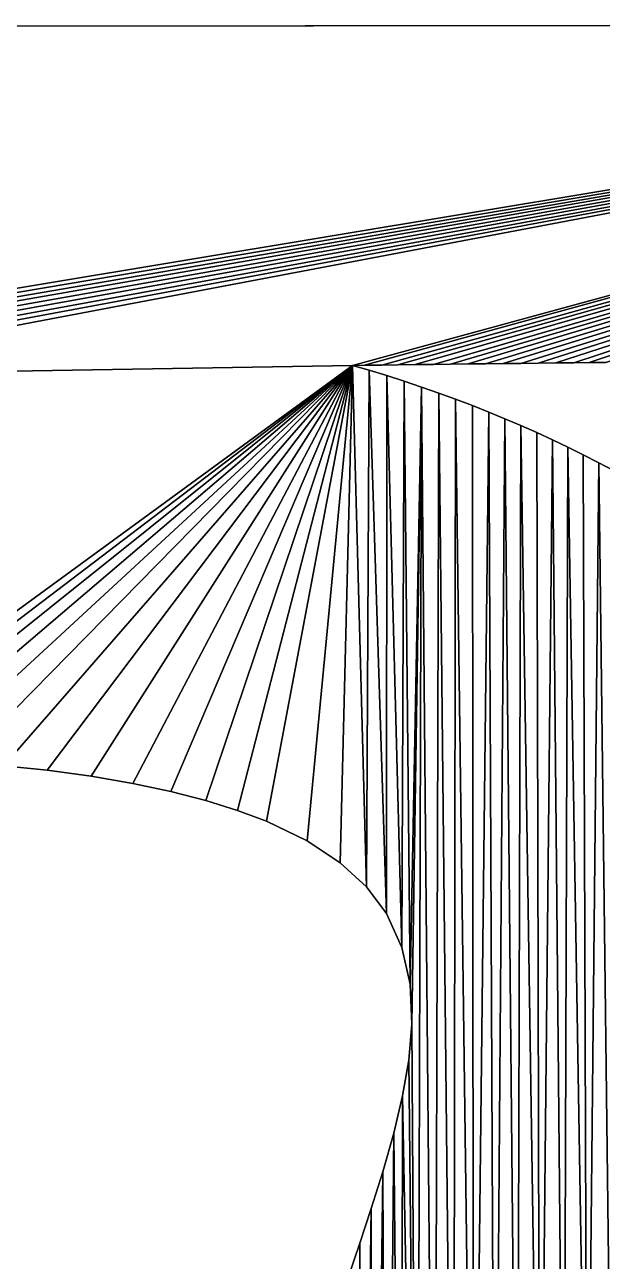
# Model space of a CAD drawing. Extents: x 9 to 1212, y 18 to 833.
# Drawn here: x 291.2 to 317.8, y 708.3 to 765.2 of the extents above; entities that cross this region are included whole.
import ezdxf

# ---------------------------------------------------------------- set-up
doc = ezdxf.new("R2010")
doc.units = 0
doc.header["$MEASUREMENT"] = 0
doc.layers.get('0').update_dxf_attribs({"linetype": 'CONTINUOUS'})

# ---------------------------------------------------------------- blocks, each defined once
blk = doc.blocks.new('GRUPO_1')
for p, q in [((255.80686, 324.78407), (355.2355, 324.86785)), ((255.80686, 324.78407, 15), (355.2355, 324.86785, 15)), ((298.31149, 309.19702), (297.76337, 309.19065)), ((298.31149, 309.19702, 15), (297.76337, 309.19065, 15)), ((297.76337, 309.19065), (298.5333, 308.9643)), ((297.76337, 309.19065, 15), (298.5333, 308.9643, 15)), ((297.76337, 309.19065), (297.76337, 309.19065, 15)), ((299.11741, 309.20639), (298.31149, 309.19702)), ((299.11741, 309.20639, 15), (298.31149, 309.19702, 15)), ((298.31149, 309.19702), (298.31149, 309.19702, 15)), ((299.83988, 309.2148), (299.11741, 309.20639)), ((299.83988, 309.2148, 15), (299.11741, 309.20639, 15)), ((299.11741, 309.20639), (299.11741, 309.20639, 15)), ((300.64585, 309.22423), (299.83988, 309.2148)), ((300.64585, 309.22423, 15), (299.83988, 309.2148, 15)), ((299.83988, 309.2148), (299.83988, 309.2148, 15)), ((301.48615, 309.23407), (300.64585, 309.22423)), ((301.48615, 309.23407, 15), (300.64585, 309.22423, 15)), ((300.64585, 309.22423), (300.64585, 309.22423, 15)), ((302.27063, 309.24325), (301.48615, 309.23407)), ((302.27063, 309.24325, 15), (301.48615, 309.23407, 15)), ((301.48615, 309.23407), (301.48615, 309.23407, 15)), ((303.08929, 309.25284), (302.27063, 309.24325)), ((303.08929, 309.25284, 15), (302.27063, 309.24325, 15)), ((302.27063, 309.24325), (302.27063, 309.24325, 15)), ((303.88656, 309.26217), (303.08929, 309.25284)), ((303.88656, 309.26217, 15), (303.08929, 309.25284, 15)), ((303.08929, 309.25284), (303.08929, 309.25284, 15)), ((304.69785, 309.27167), (303.88656, 309.26217)), ((304.69785, 309.27167, 15), (303.88656, 309.26217, 15)), ((303.88656, 309.26217), (303.88656, 309.26217, 15)), ((305.50258, 309.28109), (304.69785, 309.27167)), ((305.50258, 309.28109, 15), (304.69785, 309.27167, 15)), ((304.69785, 309.27167), (304.69785, 309.27167, 15)), ((306.30685, 309.2905), (305.50258, 309.28109)), ((306.30685, 309.2905, 15), (305.50258, 309.28109, 15)), ((305.50258, 309.28109), (305.50258, 309.28109, 15)), ((307.11246, 309.29993), (306.30685, 309.2905)), ((307.11246, 309.29993, 15), (306.30685, 309.2905, 15)), ((306.30685, 309.2905), (306.30685, 309.2905, 15)), ((307.94508, 309.30968), (307.11246, 309.29993)), ((307.94508, 309.30968, 15), (307.11246, 309.29993, 15)), ((307.11246, 309.29993), (307.11246, 309.29993, 15)), ((308.64676, 309.31789), (307.94508, 309.30968)), ((308.64676, 309.31789, 15), (307.94508, 309.30968, 15)), ((307.94508, 309.30968), (307.94508, 309.30968, 15)), ((309.41442, 309.32687), (308.64676, 309.31789)), ((309.41442, 309.32687, 15), (308.64676, 309.31789, 15)), ((308.64676, 309.31789), (308.64676, 309.31789, 15)), ((298.5333, 308.9643), (299.34111, 308.71611)), ((298.5333, 308.9643, 15), (299.34111, 308.71611, 15)), ((298.5333, 308.9643), (298.5333, 308.9643, 15)), ((299.34111, 308.71611), (300.14279, 308.45866)), ((299.34111, 308.71611, 15), (300.14279, 308.45866, 15)), ((299.34111, 308.71611), (299.34111, 308.71611, 15)), ((300.14279, 308.45866), (300.93806, 308.19202)), ((300.14279, 308.45866, 15), (300.93806, 308.19202, 15)), ((300.14279, 308.45866), (300.14279, 308.45866, 15)), ((300.93806, 308.19202), (301.72661, 307.91622)), ((300.93806, 308.19202, 15), (301.72661, 307.91622, 15)), ((300.93806, 308.19202), (300.93806, 308.19202, 15)), ((301.72661, 307.91622), (302.50816, 307.63132)), ((301.72661, 307.91622, 15), (302.50816, 307.63132, 15)), ((301.72661, 307.91622), (301.72661, 307.91622, 15)), ((302.50816, 307.63132), (303.27985, 307.33836)), ((302.50816, 307.63132, 15), (303.27985, 307.33836, 15)), ((302.50816, 307.63132), (302.50816, 307.63132, 15)), ((303.27985, 307.33836), (304.03203, 307.04128)), ((303.27985, 307.33836, 15), (304.03203, 307.04128, 15)), ((303.27985, 307.33836), (303.27985, 307.33836, 15)), ((304.03203, 307.04128), (304.77661, 306.73558)), ((304.03203, 307.04128, 15), (304.77661, 306.73558, 15)), ((304.03203, 307.04128), (304.03203, 307.04128, 15)), ((304.77661, 306.73558), (305.51334, 306.4213)), ((304.77661, 306.73558, 15), (305.51334, 306.4213, 15)), ((304.77661, 306.73558), (304.77661, 306.73558, 15)), ((305.51334, 306.4213), (306.24193, 306.0985)), ((305.51334, 306.4213, 15), (306.24193, 306.0985, 15)), ((305.51334, 306.4213), (305.51334, 306.4213, 15)), ((306.24193, 306.0985), (306.9621, 305.76721)), ((306.24193, 306.0985, 15), (306.9621, 305.76721, 15)), ((306.24193, 306.0985), (306.24193, 306.0985, 15)), ((306.9621, 305.76721), (307.67357, 305.42749)), ((306.9621, 305.76721, 15), (307.67357, 305.42749, 15)), ((306.9621, 305.76721), (306.9621, 305.76721, 15)), ((307.67357, 305.42749), (308.37608, 305.07938)), ((307.67357, 305.42749, 15), (308.37608, 305.07938, 15)), ((307.67357, 305.42749), (307.67357, 305.42749, 15)), ((308.37608, 305.07938), (309.09599, 304.70895)), ((308.37608, 305.07938, 15), (309.09599, 304.70895, 15)), ((308.37608, 305.07938), (308.37608, 305.07938, 15)), ((309.09599, 304.70895), (309.8083, 304.32811)), ((309.09599, 304.70895, 15), (309.8083, 304.32811, 15)), ((309.09599, 304.70895), (309.09599, 304.70895, 15)), ((283.70719, 290.56621), (281.71825, 290.76064)), ((283.70719, 290.56621, 15), (281.71825, 290.76064, 15)), ((285.72801, 290.28524), (283.70719, 290.56621)), ((285.72801, 290.28524, 15), (283.70719, 290.56621, 15)), ((283.70719, 290.56621), (283.70719, 290.56621, 15)), ((287.64274, 289.95152), (285.72801, 290.28524)), ((287.64274, 289.95152, 15), (285.72801, 290.28524, 15)), ((285.72801, 290.28524), (285.72801, 290.28524, 15)), ((289.39929, 289.57709), (287.64274, 289.95152)), ((289.39929, 289.57709, 15), (287.64274, 289.95152, 15)), ((287.64274, 289.95152), (287.64274, 289.95152, 15)), ((291.00314, 289.16239), (289.39929, 289.57709)), ((291.00314, 289.16239, 15), (289.39929, 289.57709, 15)), ((289.39929, 289.57709), (289.39929, 289.57709, 15)), ((292.45977, 288.7079), (291.00314, 289.16239)), ((292.45977, 288.7079, 15), (291.00314, 289.16239, 15)), ((291.00314, 289.16239), (291.00314, 289.16239, 15)), ((293.79883, 288.20409), (292.45977, 288.7079)), ((293.79883, 288.20409, 15), (292.45977, 288.7079, 15)), ((292.45977, 288.7079), (292.45977, 288.7079, 15)), ((295.67289, 287.30103), (293.79883, 288.20409)), ((295.67289, 287.30103, 15), (293.79883, 288.20409, 15)), ((293.79883, 288.20409), (293.79883, 288.20409, 15)), ((297.19939, 286.29373), (295.67289, 287.30103)), ((297.19939, 286.29373, 15), (295.67289, 287.30103, 15)), ((295.67289, 287.30103), (295.67289, 287.30103, 15)), ((298.40314, 285.18428), (297.19939, 286.29373)), ((298.40314, 285.18428, 15), (297.19939, 286.29373, 15)), ((297.19939, 286.29373), (297.19939, 286.29373, 15)), ((299.31836, 283.95925), (298.40314, 285.18428)), ((299.31836, 283.95925, 15), (298.40314, 285.18428, 15)), ((298.40314, 285.18428), (298.40314, 285.18428, 15)), ((300.03646, 282.39767), (299.31836, 283.95925)), ((300.03646, 282.39767, 15), (299.31836, 283.95925, 15)), ((299.31836, 283.95925), (299.31836, 283.95925, 15)), ((300.41265, 280.70197), (300.03646, 282.39767)), ((300.41265, 280.70197, 15), (300.03646, 282.39767, 15)), ((300.03646, 282.39767), (300.03646, 282.39767, 15)), ((300.48826, 278.87563), (300.41265, 280.70197)), ((300.48826, 278.87563, 15), (300.41265, 280.70197, 15)), ((300.41265, 280.70197), (300.41265, 280.70197, 15)), ((300.34551, 277.21165), (300.48826, 278.87563)), ((300.34551, 277.21165, 15), (300.48826, 278.87563, 15)), ((300.48826, 278.87563), (300.48826, 278.87563, 15)), ((300.06308, 275.57298), (300.34551, 277.21165)), ((300.06308, 275.57298, 15), (300.34551, 277.21165, 15)), ((300.34551, 277.21165), (300.34551, 277.21165, 15)), ((299.65838, 273.85653), (300.06308, 275.57298)), ((299.65838, 273.85653, 15), (300.06308, 275.57298, 15)), ((300.06308, 275.57298), (300.06308, 275.57298, 15)), ((299.15258, 272.06409), (299.65838, 273.85653)), ((299.15258, 272.06409, 15), (299.65838, 273.85653, 15)), ((299.65838, 273.85653), (299.65838, 273.85653, 15)), ((298.62606, 270.38004), (299.15258, 272.06409)), ((298.62606, 270.38004, 15), (299.15258, 272.06409, 15)), ((299.15258, 272.06409), (299.15258, 272.06409, 15)), ((298.10273, 268.79405), (298.62606, 270.38004)), ((298.10273, 268.79405, 15), (298.62606, 270.38004, 15)), ((298.62606, 270.38004), (298.62606, 270.38004, 15)), ((297.55002, 267.15982), (298.10273, 268.79405)), ((297.55002, 267.15982, 15), (298.10273, 268.79405, 15)), ((298.10273, 268.79405), (298.10273, 268.79405, 15))]:
    blk.add_line(p, q)
mesh = blk.add_polyface()
corners = [(297.76337, 309.19065), (298.40314, 285.18428), (297.19939, 286.29373), (298.5333, 308.9643), (299.31836, 283.95925), (299.34111, 308.71611), (300.03646, 282.39767), (300.14279, 308.45866), (300.41265, 280.70197), (300.93806, 308.19202), (300.48826, 278.87563), (300.73291, 240.03117), (301.53518, 241.56968), (301.72661, 307.91622), (302.4021, 243.07344), (302.50816, 307.63132), (303.33557, 244.55115), (303.27985, 307.33836), (304.03203, 307.04128), (304.30827, 245.9748), (304.77661, 306.73558), (305.34091, 247.39202), (305.51334, 306.4213), (306.38718, 248.75732), (306.24193, 306.0985), (257.22723, 308.56869), (255.80686, 324.78407), (355.2355, 324.86785), (258.87274, 308.58805), (260.49905, 308.60718), (262.09467, 308.62594), (263.77162, 308.64567), (265.34398, 308.66416), (266.99547, 308.68358), (268.52457, 308.70152), (270.13736, 308.72015), (271.35745, 289.90374), (272.93453, 290.29904), (274.49879, 290.57794), (276.15582, 290.7667), (277.90909, 290.86217), (279.76208, 290.8612), (281.71825, 290.76064), (283.70719, 290.56621), (285.72801, 290.28524), (287.64274, 289.95152), (289.39929, 289.57709), (291.00314, 289.16239), (292.45977, 288.7079), (293.79883, 288.20409), (295.67289, 287.30103), (269.59908, 289.30489)]
mesh.append_faces([[corners[k] for k in face] for face in [(1, 3, 4), (4, 5, 6), (6, 7, 8), (8, 9, 10), (25, 27, 28), (28, 27, 29), (29, 27, 30), (30, 27, 31), (31, 27, 32), (32, 27, 33), (33, 27, 34), (34, 27, 35), (36, 0, 37), (37, 0, 38), (38, 0, 39), (39, 0, 40), (40, 0, 41), (41, 0, 42), (42, 0, 43), (43, 0, 44), (44, 0, 45), (45, 0, 46), (46, 0, 47), (47, 0, 48), (48, 0, 49), (49, 0, 50), (50, 0, 2), (51, 35, 36)]], dxfattribs={"vtx0": -1, "vtx1": -1})
mesh.append_faces([[corners[k] for k in face] for face in [(10, 9, 11), (35, 0, 36)]], dxfattribs={"vtx0": -1, "vtx1": -1, "vtx2": -1})
mesh.append_faces([[corners[k] for k in face] for face in [(0, 1, 2), (1, 0, 3), (4, 3, 5), (6, 5, 7), (8, 7, 9), (12, 9, 13), (14, 13, 15), (16, 15, 17), (16, 17, 18), (19, 18, 20), (21, 20, 22), (23, 22, 24), (25, 26, 27)]], dxfattribs={"vtx0": -1, "vtx2": -1})
mesh = blk.add_polyface()
corners = [(270.13736, 308.72015, 15), (269.59908, 289.30489, 15), (271.35745, 289.90374, 15), (255.80686, 324.78407, 15), (257.22723, 308.56869, 15), (355.2355, 324.86785, 15), (258.87274, 308.58805, 15), (260.49905, 308.60718, 15), (262.09467, 308.62594, 15), (263.77162, 308.64567, 15), (265.34398, 308.66416, 15), (266.99547, 308.68358, 15), (268.52457, 308.70152, 15), (297.76337, 309.19065, 15), (272.93453, 290.29904, 15), (274.49879, 290.57794, 15), (276.15582, 290.7667, 15), (277.90909, 290.86217, 15), (279.76208, 290.8612, 15), (281.71825, 290.76064, 15), (283.70719, 290.56621, 15), (285.72801, 290.28524, 15), (287.64274, 289.95152, 15), (289.39929, 289.57709, 15), (291.00314, 289.16239, 15), (292.45977, 288.7079, 15), (293.79883, 288.20409, 15), (295.67289, 287.30103, 15), (297.19939, 286.29373, 15), (298.40314, 285.18428, 15), (298.5333, 308.9643, 15), (299.31836, 283.95925, 15), (299.34111, 308.71611, 15), (300.03646, 282.39767, 15), (300.14279, 308.45866, 15), (300.41265, 280.70197, 15), (300.93806, 308.19202, 15), (300.48826, 278.87563, 15), (300.73291, 240.03117, 15), (301.53518, 241.56968, 15), (301.72661, 307.91622, 15), (302.4021, 243.07344, 15), (302.50816, 307.63132, 15), (303.33557, 244.55115, 15), (303.27985, 307.33836, 15), (304.03203, 307.04128, 15), (304.30827, 245.9748, 15), (304.77661, 306.73558, 15), (305.34091, 247.39202, 15), (305.51334, 306.4213, 15), (306.38718, 248.75732, 15), (306.24193, 306.0985, 15)]
mesh.append_faces([[corners[k] for k in face] for face in [(3, 4, 5), (29, 13, 28), (13, 29, 30), (30, 31, 32), (32, 33, 34), (34, 35, 36), (36, 39, 40), (40, 41, 42), (42, 43, 44), (44, 43, 45), (45, 46, 47), (47, 48, 49), (49, 50, 51)]], dxfattribs={"vtx0": -1, "vtx1": -1})
mesh.append_faces([[corners[k] for k in face] for face in [(13, 0, 2), (36, 37, 38)]], dxfattribs={"vtx0": -1, "vtx1": -1, "vtx2": -1})
mesh.append_faces([[corners[k] for k in face] for face in [(0, 1, 2), (5, 4, 6), (5, 6, 7), (5, 7, 8), (5, 8, 9), (5, 9, 10), (5, 10, 11), (5, 11, 12), (5, 12, 0), (13, 2, 14), (13, 14, 15), (13, 15, 16), (13, 16, 17), (13, 17, 18), (13, 18, 19), (13, 19, 20), (13, 20, 21), (13, 21, 22), (13, 22, 23), (13, 23, 24), (13, 24, 25), (13, 25, 26), (13, 26, 27), (13, 27, 28), (30, 29, 31), (32, 31, 33), (34, 33, 35), (36, 35, 37)]], dxfattribs={"vtx0": -1, "vtx2": -1})
mesh = blk.add_polyface()
corners = [(255.80686, 324.78407, 15), (355.2355, 324.86785), (255.80686, 324.78407), (355.2355, 324.86785, 15)]
mesh.append_faces([[corners[k] for k in face] for face in [(0, 1, 2), (1, 0, 3)]], dxfattribs={"vtx0": -1})
mesh = blk.add_polyface()
corners = [(306.38718, 248.75732), (306.24193, 306.0985), (306.9621, 305.76721), (307.4893, 250.14153), (307.67357, 305.42749), (308.56716, 251.45812), (308.37608, 305.07938), (309.09599, 304.70895), (309.72281, 252.84221), (309.8083, 304.32811), (311.03176, 254.19412), (310.50993, 303.9383), (311.20057, 303.53957), (312.20698, 255.32059), (311.87989, 303.13198), (312.54759, 302.71557), (313.44035, 256.55176), (313.20335, 302.29041), (313.87643, 301.83619), (314.6449, 257.80939), (314.53765, 301.3711), (315.18466, 300.89654), (315.82202, 259.09933), (315.81708, 300.41258), (316.43454, 299.91926), (316.96631, 260.42085), (317.03669, 299.41665), (318.07217, 261.77304), (317.63195, 298.89697), (318.23086, 298.34892), (319.13592, 263.15755), (318.81162, 297.79081), (319.3738, 297.22271), (320.15318, 264.57584), (319.91699, 296.64469), (320.44076, 296.05682), (320.29623, 263.99363), (270.13736, 308.72015), (355.2355, 324.86785), (297.76337, 309.19065), (298.31149, 309.19702), (299.11741, 309.20639), (299.83988, 309.2148), (300.64585, 309.22423), (301.48615, 309.23407), (302.27063, 309.24325), (303.08929, 309.25284), (303.88656, 309.26217), (304.69785, 309.27167), (305.50258, 309.28109), (306.30685, 309.2905), (307.11246, 309.29993), (307.94508, 309.30968), (308.64676, 309.31789), (309.41442, 309.32687)]
mesh.append_faces([[corners[k] for k in face] for face in [(22, 24, 25), (25, 26, 27), (27, 29, 30), (30, 32, 33), (33, 35, 36), (39, 38, 40), (40, 38, 41), (41, 38, 42), (42, 38, 43), (43, 38, 44), (44, 38, 45), (45, 38, 46), (46, 38, 47), (47, 38, 48), (48, 38, 49), (49, 38, 50), (50, 38, 51), (51, 38, 52), (52, 38, 53), (53, 38, 54)]], dxfattribs={"vtx0": -1, "vtx1": -1})
mesh.append_faces([[corners[k] for k in face] for face in [(37, 38, 39)]], dxfattribs={"vtx0": -1, "vtx1": -1, "vtx2": -1})
mesh.append_faces([[corners[k] for k in face] for face in [(0, 1, 2), (3, 2, 4), (5, 4, 6), (5, 6, 7), (8, 7, 9), (10, 9, 11), (10, 11, 12), (13, 12, 14), (13, 14, 15), (16, 15, 17), (16, 17, 18), (19, 18, 20), (19, 20, 21), (22, 21, 23), (22, 23, 24), (25, 24, 26), (27, 26, 28), (27, 28, 29), (30, 29, 31), (30, 31, 32), (33, 32, 34), (33, 34, 35)]], dxfattribs={"vtx0": -1, "vtx2": -1})
mesh = blk.add_polyface()
corners = [(355.2355, 324.86785, 15), (270.13736, 308.72015, 15), (297.76337, 309.19065, 15), (298.31149, 309.19702, 15), (299.11741, 309.20639, 15), (299.83988, 309.2148, 15), (300.64585, 309.22423, 15), (301.48615, 309.23407, 15), (302.27063, 309.24325, 15), (303.08929, 309.25284, 15), (303.88656, 309.26217, 15), (304.69785, 309.27167, 15), (305.50258, 309.28109, 15), (306.30685, 309.2905, 15), (307.11246, 309.29993, 15), (307.94508, 309.30968, 15), (308.64676, 309.31789, 15), (309.41442, 309.32687, 15), (306.24193, 306.0985, 15), (306.38718, 248.75732, 15), (306.9621, 305.76721, 15), (307.4893, 250.14153, 15), (307.67357, 305.42749, 15), (308.56716, 251.45812, 15), (308.37608, 305.07938, 15), (309.09599, 304.70895, 15), (309.72281, 252.84221, 15), (309.8083, 304.32811, 15), (311.03176, 254.19412, 15), (310.50993, 303.9383, 15), (311.20057, 303.53957, 15), (312.20698, 255.32059, 15), (311.87989, 303.13198, 15), (312.54759, 302.71557, 15), (313.44035, 256.55176, 15), (313.20335, 302.29041, 15), (313.87643, 301.83619, 15), (314.6449, 257.80939, 15), (314.53765, 301.3711, 15), (315.18466, 300.89654, 15), (315.82202, 259.09933, 15), (315.81708, 300.41258, 15), (316.43454, 299.91926, 15), (316.96631, 260.42085, 15), (317.03669, 299.41665, 15), (318.07217, 261.77304, 15), (317.63195, 298.89697, 15), (318.23086, 298.34892, 15), (319.13592, 263.15755, 15), (318.81162, 297.79081, 15), (319.3738, 297.22271, 15), (320.15318, 264.57584, 15), (319.91699, 296.64469, 15), (320.44076, 296.05682, 15), (320.29623, 263.99363, 15)]
mesh.append_faces([[corners[k] for k in face] for face in [(18, 19, 20), (20, 21, 22), (22, 23, 24), (24, 23, 25), (25, 26, 27), (27, 28, 29), (29, 28, 30), (30, 31, 32), (32, 31, 33), (33, 34, 35), (35, 34, 36), (36, 37, 38), (38, 37, 39), (39, 40, 41), (41, 40, 42), (42, 43, 44), (44, 45, 46), (46, 45, 47), (47, 48, 49), (49, 48, 50), (50, 51, 52), (52, 51, 53)]], dxfattribs={"vtx0": -1, "vtx1": -1})
mesh.append_faces([[corners[k] for k in face] for face in [(0, 1, 2)]], dxfattribs={"vtx0": -1, "vtx1": -1, "vtx2": -1})
mesh.append_faces([[corners[k] for k in face] for face in [(0, 2, 3), (0, 3, 4), (0, 4, 5), (0, 5, 6), (0, 6, 7), (0, 7, 8), (0, 8, 9), (0, 9, 10), (0, 10, 11), (0, 11, 12), (0, 12, 13), (0, 13, 14), (0, 14, 15), (0, 15, 16), (0, 16, 17), (42, 40, 43), (44, 43, 45), (47, 45, 48), (50, 48, 51), (53, 51, 54)]], dxfattribs={"vtx0": -1, "vtx2": -1})
mesh = blk.add_polyface()
corners = [(298.31149, 309.19702, 15), (297.76337, 309.19065), (298.31149, 309.19702), (297.76337, 309.19065, 15)]
mesh.append_faces([[corners[k] for k in face] for face in [(0, 1, 2), (1, 0, 3)]], dxfattribs={"vtx0": -1})
mesh = blk.add_polyface()
corners = [(297.76337, 309.19065, 15), (298.5333, 308.9643), (297.76337, 309.19065), (298.5333, 308.9643, 15)]
mesh.append_faces([[corners[k] for k in face] for face in [(0, 1, 2), (1, 0, 3)]], dxfattribs={"vtx0": -1})
mesh = blk.add_polyface()
corners = [(299.11741, 309.20639, 15), (298.31149, 309.19702), (299.11741, 309.20639), (298.31149, 309.19702, 15)]
mesh.append_faces([[corners[k] for k in face] for face in [(0, 1, 2), (1, 0, 3)]], dxfattribs={"vtx0": -1})
mesh = blk.add_polyface()
corners = [(299.83988, 309.2148, 15), (299.11741, 309.20639), (299.83988, 309.2148), (299.11741, 309.20639, 15)]
mesh.append_faces([[corners[k] for k in face] for face in [(0, 1, 2), (1, 0, 3)]], dxfattribs={"vtx0": -1})
mesh = blk.add_polyface()
corners = [(300.64585, 309.22423, 15), (299.83988, 309.2148), (300.64585, 309.22423), (299.83988, 309.2148, 15)]
mesh.append_faces([[corners[k] for k in face] for face in [(0, 1, 2), (1, 0, 3)]], dxfattribs={"vtx0": -1})
mesh = blk.add_polyface()
corners = [(301.48615, 309.23407, 15), (300.64585, 309.22423), (301.48615, 309.23407), (300.64585, 309.22423, 15)]
mesh.append_faces([[corners[k] for k in face] for face in [(0, 1, 2), (1, 0, 3)]], dxfattribs={"vtx0": -1})
mesh = blk.add_polyface()
corners = [(302.27063, 309.24325, 15), (301.48615, 309.23407), (302.27063, 309.24325), (301.48615, 309.23407, 15)]
mesh.append_faces([[corners[k] for k in face] for face in [(0, 1, 2), (1, 0, 3)]], dxfattribs={"vtx0": -1})
mesh = blk.add_polyface()
corners = [(303.08929, 309.25284, 15), (302.27063, 309.24325), (303.08929, 309.25284), (302.27063, 309.24325, 15)]
mesh.append_faces([[corners[k] for k in face] for face in [(0, 1, 2), (1, 0, 3)]], dxfattribs={"vtx0": -1})
mesh = blk.add_polyface()
corners = [(303.88656, 309.26217, 15), (303.08929, 309.25284), (303.88656, 309.26217), (303.08929, 309.25284, 15)]
mesh.append_faces([[corners[k] for k in face] for face in [(0, 1, 2), (1, 0, 3)]], dxfattribs={"vtx0": -1})
mesh = blk.add_polyface()
corners = [(304.69785, 309.27167, 15), (303.88656, 309.26217), (304.69785, 309.27167), (303.88656, 309.26217, 15)]
mesh.append_faces([[corners[k] for k in face] for face in [(0, 1, 2), (1, 0, 3)]], dxfattribs={"vtx0": -1})
mesh = blk.add_polyface()
corners = [(305.50258, 309.28109, 15), (304.69785, 309.27167), (305.50258, 309.28109), (304.69785, 309.27167, 15)]
mesh.append_faces([[corners[k] for k in face] for face in [(0, 1, 2), (1, 0, 3)]], dxfattribs={"vtx0": -1})
mesh = blk.add_polyface()
corners = [(306.30685, 309.2905, 15), (305.50258, 309.28109), (306.30685, 309.2905), (305.50258, 309.28109, 15)]
mesh.append_faces([[corners[k] for k in face] for face in [(0, 1, 2), (1, 0, 3)]], dxfattribs={"vtx0": -1})
mesh = blk.add_polyface()
corners = [(307.11246, 309.29993, 15), (306.30685, 309.2905), (307.11246, 309.29993), (306.30685, 309.2905, 15)]
mesh.append_faces([[corners[k] for k in face] for face in [(0, 1, 2), (1, 0, 3)]], dxfattribs={"vtx0": -1})
mesh = blk.add_polyface()
corners = [(307.94508, 309.30968, 15), (307.11246, 309.29993), (307.94508, 309.30968), (307.11246, 309.29993, 15)]
mesh.append_faces([[corners[k] for k in face] for face in [(0, 1, 2), (1, 0, 3)]], dxfattribs={"vtx0": -1})
mesh = blk.add_polyface()
corners = [(308.64676, 309.31789, 15), (307.94508, 309.30968), (308.64676, 309.31789), (307.94508, 309.30968, 15)]
mesh.append_faces([[corners[k] for k in face] for face in [(0, 1, 2), (1, 0, 3)]], dxfattribs={"vtx0": -1})
mesh = blk.add_polyface()
corners = [(309.41442, 309.32687, 15), (308.64676, 309.31789), (309.41442, 309.32687), (308.64676, 309.31789, 15)]
mesh.append_faces([[corners[k] for k in face] for face in [(0, 1, 2), (1, 0, 3)]], dxfattribs={"vtx0": -1})
mesh = blk.add_polyface()
corners = [(298.5333, 308.9643, 15), (299.34111, 308.71611), (298.5333, 308.9643), (299.34111, 308.71611, 15)]
mesh.append_faces([[corners[k] for k in face] for face in [(0, 1, 2), (1, 0, 3)]], dxfattribs={"vtx0": -1})
mesh = blk.add_polyface()
corners = [(299.34111, 308.71611, 15), (300.14279, 308.45866), (299.34111, 308.71611), (300.14279, 308.45866, 15)]
mesh.append_faces([[corners[k] for k in face] for face in [(0, 1, 2), (1, 0, 3)]], dxfattribs={"vtx0": -1})
mesh = blk.add_polyface()
corners = [(277.61732, 235.86156), (277.20317, 252.85527), (278.52088, 254.00423), (279.30224, 238.92349), (280.54837, 255.68803), (280.64574, 242.14137), (282.38593, 256.57812), (281.18385, 243.79348), (281.63674, 245.48817), (282.00145, 247.22357), (282.26561, 248.92438), (282.44182, 250.63976), (282.53043, 254.16411), (282.53094, 252.38687), (293.12476, 241.4593), (293.01517, 248.47332), (293.17614, 250.19815), (293.34485, 239.80196), (293.40021, 251.8963), (293.64815, 238.12585), (293.6846, 253.58951), (294.03967, 236.43139), (294.04073, 255.35155), (294.5244, 234.71899), (294.44499, 257.08079), (294.88883, 258.7765), (295.10733, 232.98908), (295.36373, 260.43798), (295.79345, 231.24208), (295.86113, 262.0645), (297.44012, 231.5008), (296.40374, 263.75059), (296.97975, 265.47834), (297.55002, 267.15982), (298.11736, 233.59958), (298.10273, 268.79405), (298.62606, 270.38004), (298.6916, 235.23191), (299.15258, 272.06409), (299.31662, 236.8587), (299.65838, 273.85653), (299.99255, 238.45472), (300.06308, 275.57298), (300.73291, 240.03117), (300.34551, 277.21165), (300.48826, 278.87563), (300.93806, 308.19202), (301.53518, 241.56968), (301.72661, 307.91622), (302.4021, 243.07344), (302.50816, 307.63132), (303.33557, 244.55115), (304.03203, 307.04128), (304.30827, 245.9748), (304.77661, 306.73558), (305.34091, 247.39202), (305.51334, 306.4213), (306.38718, 248.75732), (306.9621, 305.76721), (307.4893, 250.14153), (307.67357, 305.42749), (308.56716, 251.45812), (309.09599, 304.70895), (309.72281, 252.84221), (309.8083, 304.32811), (311.03176, 254.19412), (311.20057, 303.53957), (312.20698, 255.32059)]
mesh.append_faces([[corners[k] for k in face] for face in [(11, 12, 13)]], dxfattribs={"vtx0": -1})
mesh.append_faces([[corners[k] for k in face] for face in [(5, 6, 7), (7, 6, 8), (8, 6, 9), (9, 6, 10), (10, 6, 11), (34, 36, 37), (37, 38, 39), (39, 40, 41), (41, 42, 43), (43, 46, 47), (47, 48, 49), (49, 50, 51), (51, 52, 53), (53, 54, 55), (55, 56, 57), (57, 58, 59), (59, 60, 61), (61, 62, 63), (63, 64, 65), (65, 66, 67)]], dxfattribs={"vtx0": -1, "vtx1": -1})
mesh.append_faces([[corners[k] for k in face] for face in [(0, 1, 2), (3, 2, 4), (5, 4, 6), (11, 6, 12), (14, 15, 16), (17, 16, 18), (19, 18, 20), (21, 20, 22), (23, 22, 24), (23, 24, 25), (26, 25, 27), (28, 27, 29), (30, 29, 31), (30, 31, 32), (30, 32, 33), (34, 33, 35), (34, 35, 36), (37, 36, 38), (39, 38, 40), (41, 40, 42), (43, 42, 44), (43, 44, 45)]], dxfattribs={"vtx0": -1, "vtx2": -1})
mesh = blk.add_polyface()
corners = [(277.20317, 252.85527, 15), (277.61732, 235.86156, 15), (278.52088, 254.00423, 15), (279.30224, 238.92349, 15), (280.54837, 255.68803, 15), (280.64574, 242.14137, 15), (282.38593, 256.57812, 15), (281.18385, 243.79348, 15), (281.63674, 245.48817, 15), (282.00145, 247.22357, 15), (282.26561, 248.92438, 15), (282.44182, 250.63976, 15), (282.53043, 254.16411, 15), (282.53094, 252.38687, 15), (293.01517, 248.47332, 15), (293.12476, 241.4593, 15), (293.17614, 250.19815, 15), (293.34485, 239.80196, 15), (293.40021, 251.8963, 15), (293.64815, 238.12585, 15), (293.6846, 253.58951, 15), (294.03967, 236.43139, 15), (294.04073, 255.35155, 15), (294.5244, 234.71899, 15), (294.44499, 257.08079, 15), (294.88883, 258.7765, 15), (295.10733, 232.98908, 15), (295.36373, 260.43798, 15), (295.79345, 231.24208, 15), (295.86113, 262.0645, 15), (297.44012, 231.5008, 15), (296.40374, 263.75059, 15), (296.97975, 265.47834, 15), (297.55002, 267.15982, 15), (298.11736, 233.59958, 15), (298.10273, 268.79405, 15), (298.62606, 270.38004, 15), (298.6916, 235.23191, 15), (299.15258, 272.06409, 15), (299.31662, 236.8587, 15), (299.65838, 273.85653, 15), (299.99255, 238.45472, 15), (300.06308, 275.57298, 15), (300.73291, 240.03117, 15), (300.34551, 277.21165, 15), (300.48826, 278.87563, 15), (300.93806, 308.19202, 15), (301.53518, 241.56968, 15), (301.72661, 307.91622, 15), (302.4021, 243.07344, 15), (302.50816, 307.63132, 15), (303.33557, 244.55115, 15), (304.03203, 307.04128, 15), (304.30827, 245.9748, 15), (304.77661, 306.73558, 15), (305.34091, 247.39202, 15), (305.51334, 306.4213, 15), (306.38718, 248.75732, 15), (306.9621, 305.76721, 15), (307.4893, 250.14153, 15), (307.67357, 305.42749, 15), (308.56716, 251.45812, 15), (309.09599, 304.70895, 15), (309.72281, 252.84221, 15), (309.8083, 304.32811, 15), (311.03176, 254.19412, 15), (311.20057, 303.53957, 15), (312.20698, 255.32059, 15)]
mesh.append_faces([[corners[k] for k in face] for face in [(12, 11, 13)]], dxfattribs={"vtx0": -1})
mesh.append_faces([[corners[k] for k in face] for face in [(0, 1, 2), (2, 3, 4), (4, 5, 6), (6, 11, 12), (14, 15, 16), (16, 17, 18), (18, 19, 20), (20, 21, 22), (22, 23, 24), (24, 23, 25), (25, 26, 27), (27, 28, 29), (29, 30, 31), (31, 30, 32), (32, 30, 33), (33, 34, 35), (35, 34, 36), (36, 37, 38), (38, 39, 40), (40, 41, 42), (42, 43, 44), (44, 43, 45)]], dxfattribs={"vtx0": -1, "vtx1": -1})
mesh.append_faces([[corners[k] for k in face] for face in [(6, 5, 7), (6, 7, 8), (6, 8, 9), (6, 9, 10), (6, 10, 11), (36, 34, 37), (38, 37, 39), (40, 39, 41), (42, 41, 43), (46, 43, 47), (48, 47, 49), (50, 49, 51), (52, 51, 53), (54, 53, 55), (56, 55, 57), (58, 57, 59), (60, 59, 61), (62, 61, 63), (64, 63, 65), (66, 65, 67)]], dxfattribs={"vtx0": -1, "vtx2": -1})
mesh = blk.add_polyface()
corners = [(300.14279, 308.45866, 15), (300.93806, 308.19202), (300.14279, 308.45866), (300.93806, 308.19202, 15)]
mesh.append_faces([[corners[k] for k in face] for face in [(0, 1, 2), (1, 0, 3)]], dxfattribs={"vtx0": -1})
mesh = blk.add_polyface()
corners = [(300.93806, 308.19202, 15), (301.72661, 307.91622), (300.93806, 308.19202), (301.72661, 307.91622, 15)]
mesh.append_faces([[corners[k] for k in face] for face in [(0, 1, 2), (1, 0, 3)]], dxfattribs={"vtx0": -1})
mesh = blk.add_polyface()
corners = [(301.72661, 307.91622, 15), (302.50816, 307.63132), (301.72661, 307.91622), (302.50816, 307.63132, 15)]
mesh.append_faces([[corners[k] for k in face] for face in [(0, 1, 2), (1, 0, 3)]], dxfattribs={"vtx0": -1})
mesh = blk.add_polyface()
corners = [(302.50816, 307.63132, 15), (303.27985, 307.33836), (302.50816, 307.63132), (303.27985, 307.33836, 15)]
mesh.append_faces([[corners[k] for k in face] for face in [(0, 1, 2), (1, 0, 3)]], dxfattribs={"vtx0": -1})
mesh = blk.add_polyface()
corners = [(303.27985, 307.33836, 15), (304.03203, 307.04128), (303.27985, 307.33836), (304.03203, 307.04128, 15)]
mesh.append_faces([[corners[k] for k in face] for face in [(0, 1, 2), (1, 0, 3)]], dxfattribs={"vtx0": -1})
mesh = blk.add_polyface()
corners = [(304.03203, 307.04128, 15), (304.77661, 306.73558), (304.03203, 307.04128), (304.77661, 306.73558, 15)]
mesh.append_faces([[corners[k] for k in face] for face in [(0, 1, 2), (1, 0, 3)]], dxfattribs={"vtx0": -1})
mesh = blk.add_polyface()
corners = [(304.77661, 306.73558, 15), (305.51334, 306.4213), (304.77661, 306.73558), (305.51334, 306.4213, 15)]
mesh.append_faces([[corners[k] for k in face] for face in [(0, 1, 2), (1, 0, 3)]], dxfattribs={"vtx0": -1})
mesh = blk.add_polyface()
corners = [(305.51334, 306.4213, 15), (306.24193, 306.0985), (305.51334, 306.4213), (306.24193, 306.0985, 15)]
mesh.append_faces([[corners[k] for k in face] for face in [(0, 1, 2), (1, 0, 3)]], dxfattribs={"vtx0": -1})
mesh = blk.add_polyface()
corners = [(306.24193, 306.0985, 15), (306.9621, 305.76721), (306.24193, 306.0985), (306.9621, 305.76721, 15)]
mesh.append_faces([[corners[k] for k in face] for face in [(0, 1, 2), (1, 0, 3)]], dxfattribs={"vtx0": -1})
mesh = blk.add_polyface()
corners = [(306.9621, 305.76721, 15), (307.67357, 305.42749), (306.9621, 305.76721), (307.67357, 305.42749, 15)]
mesh.append_faces([[corners[k] for k in face] for face in [(0, 1, 2), (1, 0, 3)]], dxfattribs={"vtx0": -1})
mesh = blk.add_polyface()
corners = [(307.67357, 305.42749, 15), (308.37608, 305.07938), (307.67357, 305.42749), (308.37608, 305.07938, 15)]
mesh.append_faces([[corners[k] for k in face] for face in [(0, 1, 2), (1, 0, 3)]], dxfattribs={"vtx0": -1})
mesh = blk.add_polyface()
corners = [(308.37608, 305.07938, 15), (309.09599, 304.70895), (308.37608, 305.07938), (309.09599, 304.70895, 15)]
mesh.append_faces([[corners[k] for k in face] for face in [(0, 1, 2), (1, 0, 3)]], dxfattribs={"vtx0": -1})
mesh = blk.add_polyface()
corners = [(309.09599, 304.70895, 15), (309.8083, 304.32811), (309.09599, 304.70895), (309.8083, 304.32811, 15)]
mesh.append_faces([[corners[k] for k in face] for face in [(0, 1, 2), (1, 0, 3)]], dxfattribs={"vtx0": -1})
mesh = blk.add_polyface()
corners = [(303.70003, 183.73556), (303.1167, 208.31692), (304.75614, 209.18033), (305.1613, 182.96527), (306.32871, 210.00852), (306.8519, 182.07409), (307.88273, 210.82695), (308.26868, 181.32725), (309.23888, 211.53186), (309.75154, 180.61878), (309.96586, 196.17915), (310.8814, 212.19332), (312.58688, 196.83476), (312.36447, 213.07745), (313.66715, 214.24677), (321.3474, 200.99792), (314.64993, 215.67275), (315.40363, 217.24908), (315.98174, 218.89368), (316.4375, 220.57305), (316.80877, 222.26255), (317.09344, 224.01369), (317.32349, 225.73038), (317.52345, 227.4842), (317.66684, 229.20581), (317.80391, 230.93598), (317.90048, 232.69133), (317.99636, 234.43415), (318.06874, 236.1759), (318.14202, 237.9393), (318.20719, 239.66145), (318.27274, 241.41795), (318.34268, 243.14048), (318.41764, 244.90157), (318.49699, 246.61537), (318.59638, 248.38881), (318.69492, 250.14704), (318.82577, 251.8678), (318.96454, 253.62736), (319.11843, 255.32818), (319.31313, 257.08573), (319.50885, 258.85258), (319.7529, 260.53502), (320.01961, 262.27676), (320.29623, 263.99363), (321.4485, 294.82572), (326.23288, 205.9059), (326.54741, 283.02738), (329.5244, 212.0662), (329.84283, 288.50104), (331.48091, 219.07269), (331.71096, 291.13303), (332.45573, 226.00319)]
mesh.append_faces([[corners[k] for k in face] for face in [(10, 11, 12), (12, 14, 15), (15, 45, 46), (46, 47, 48), (48, 49, 50), (50, 51, 52)]], dxfattribs={"vtx0": -1, "vtx1": -1})
mesh.append_faces([[corners[k] for k in face] for face in [(9, 8, 10)]], dxfattribs={"vtx0": -1, "vtx1": -1, "vtx2": -1})
mesh.append_faces([[corners[k] for k in face] for face in [(0, 1, 2), (3, 2, 4), (5, 4, 6), (7, 6, 8), (10, 8, 11), (12, 11, 13), (12, 13, 14), (15, 14, 16), (15, 16, 17), (15, 17, 18), (15, 18, 19), (15, 19, 20), (15, 20, 21), (15, 21, 22), (15, 22, 23), (15, 23, 24), (15, 24, 25), (15, 25, 26), (15, 26, 27), (15, 27, 28), (15, 28, 29), (15, 29, 30), (15, 30, 31), (15, 31, 32), (15, 32, 33), (15, 33, 34), (15, 34, 35), (15, 35, 36), (15, 36, 37), (15, 37, 38), (15, 38, 39), (15, 39, 40), (15, 40, 41), (15, 41, 42), (15, 42, 43), (15, 43, 44)]], dxfattribs={"vtx0": -1, "vtx2": -1})
mesh = blk.add_polyface()
corners = [(303.1167, 208.31692, 15), (303.70003, 183.73556, 15), (304.75614, 209.18033, 15), (305.1613, 182.96527, 15), (306.32871, 210.00852, 15), (306.8519, 182.07409, 15), (307.88273, 210.82695, 15), (308.26868, 181.32725, 15), (309.23888, 211.53186, 15), (309.75154, 180.61878, 15), (309.96586, 196.17915, 15), (310.8814, 212.19332, 15), (312.58688, 196.83476, 15), (312.36447, 213.07745, 15), (313.66715, 214.24677, 15), (321.3474, 200.99792, 15), (314.64993, 215.67275, 15), (315.40363, 217.24908, 15), (315.98174, 218.89368, 15), (316.4375, 220.57305, 15), (316.80877, 222.26255, 15), (317.09344, 224.01369, 15), (317.32349, 225.73038, 15), (317.52345, 227.4842, 15), (317.66684, 229.20581, 15), (317.80391, 230.93598, 15), (317.90048, 232.69133, 15), (317.99636, 234.43415, 15), (318.06874, 236.1759, 15), (318.14202, 237.9393, 15), (318.20719, 239.66145, 15), (318.27274, 241.41795, 15), (318.34268, 243.14048, 15), (318.41764, 244.90157, 15), (318.49699, 246.61537, 15), (318.59638, 248.38881, 15), (318.69492, 250.14704, 15), (318.82577, 251.8678, 15), (318.96454, 253.62736, 15), (319.11843, 255.32818, 15), (319.31313, 257.08573, 15), (319.50885, 258.85258, 15), (319.7529, 260.53502, 15), (320.01961, 262.27676, 15), (320.29623, 263.99363, 15), (321.4485, 294.82572, 15), (326.23288, 205.9059, 15), (326.54741, 283.02738, 15), (329.5244, 212.0662, 15), (329.84283, 288.50104, 15), (331.48091, 219.07269, 15), (331.71096, 291.13303, 15), (332.45573, 226.00319, 15)]
mesh.append_faces([[corners[k] for k in face] for face in [(0, 1, 2), (2, 3, 4), (4, 5, 6), (6, 7, 8), (8, 10, 11), (11, 12, 13), (13, 12, 14), (14, 15, 16), (16, 15, 17), (17, 15, 18), (18, 15, 19), (19, 15, 20), (20, 15, 21), (21, 15, 22), (22, 15, 23), (23, 15, 24), (24, 15, 25), (25, 15, 26), (26, 15, 27), (27, 15, 28), (28, 15, 29), (29, 15, 30), (30, 15, 31), (31, 15, 32), (32, 15, 33), (33, 15, 34), (34, 15, 35), (35, 15, 36), (36, 15, 37), (37, 15, 38), (38, 15, 39), (39, 15, 40), (40, 15, 41), (41, 15, 42), (42, 15, 43), (43, 15, 44)]], dxfattribs={"vtx0": -1, "vtx1": -1})
mesh.append_faces([[corners[k] for k in face] for face in [(8, 9, 10)]], dxfattribs={"vtx0": -1, "vtx1": -1, "vtx2": -1})
mesh.append_faces([[corners[k] for k in face] for face in [(11, 10, 12), (14, 12, 15), (45, 15, 46), (47, 46, 48), (49, 48, 50), (51, 50, 52)]], dxfattribs={"vtx0": -1, "vtx2": -1})
mesh = blk.add_polyface()
corners = [(283.70719, 290.56621, 15), (281.71825, 290.76064), (283.70719, 290.56621), (281.71825, 290.76064, 15)]
mesh.append_faces([[corners[k] for k in face] for face in [(0, 1, 2), (1, 0, 3)]], dxfattribs={"vtx0": -1})
mesh = blk.add_polyface()
corners = [(285.72801, 290.28524, 15), (283.70719, 290.56621), (285.72801, 290.28524), (283.70719, 290.56621, 15)]
mesh.append_faces([[corners[k] for k in face] for face in [(0, 1, 2), (1, 0, 3)]], dxfattribs={"vtx0": -1})
mesh = blk.add_polyface()
corners = [(287.64274, 289.95152, 15), (285.72801, 290.28524), (287.64274, 289.95152), (285.72801, 290.28524, 15)]
mesh.append_faces([[corners[k] for k in face] for face in [(0, 1, 2), (1, 0, 3)]], dxfattribs={"vtx0": -1})
mesh = blk.add_polyface()
corners = [(289.39929, 289.57709, 15), (287.64274, 289.95152), (289.39929, 289.57709), (287.64274, 289.95152, 15)]
mesh.append_faces([[corners[k] for k in face] for face in [(0, 1, 2), (1, 0, 3)]], dxfattribs={"vtx0": -1})
mesh = blk.add_polyface()
corners = [(291.00314, 289.16239, 15), (289.39929, 289.57709), (291.00314, 289.16239), (289.39929, 289.57709, 15)]
mesh.append_faces([[corners[k] for k in face] for face in [(0, 1, 2), (1, 0, 3)]], dxfattribs={"vtx0": -1})
mesh = blk.add_polyface()
corners = [(292.45977, 288.7079, 15), (291.00314, 289.16239), (292.45977, 288.7079), (291.00314, 289.16239, 15)]
mesh.append_faces([[corners[k] for k in face] for face in [(0, 1, 2), (1, 0, 3)]], dxfattribs={"vtx0": -1})
mesh = blk.add_polyface()
corners = [(293.79883, 288.20409, 15), (292.45977, 288.7079), (293.79883, 288.20409), (292.45977, 288.7079, 15)]
mesh.append_faces([[corners[k] for k in face] for face in [(0, 1, 2), (1, 0, 3)]], dxfattribs={"vtx0": -1})
mesh = blk.add_polyface()
corners = [(295.67289, 287.30103, 15), (293.79883, 288.20409), (295.67289, 287.30103), (293.79883, 288.20409, 15)]
mesh.append_faces([[corners[k] for k in face] for face in [(0, 1, 2), (1, 0, 3)]], dxfattribs={"vtx0": -1})
mesh = blk.add_polyface()
corners = [(297.19939, 286.29373, 15), (295.67289, 287.30103), (297.19939, 286.29373), (295.67289, 287.30103, 15)]
mesh.append_faces([[corners[k] for k in face] for face in [(0, 1, 2), (1, 0, 3)]], dxfattribs={"vtx0": -1})
mesh = blk.add_polyface()
corners = [(298.40314, 285.18428, 15), (297.19939, 286.29373), (298.40314, 285.18428), (297.19939, 286.29373, 15)]
mesh.append_faces([[corners[k] for k in face] for face in [(0, 1, 2), (1, 0, 3)]], dxfattribs={"vtx0": -1})
mesh = blk.add_polyface()
corners = [(298.40314, 285.18428, 15), (299.31836, 283.95925), (299.31836, 283.95925, 15), (298.40314, 285.18428)]
mesh.append_faces([[corners[k] for k in face] for face in [(0, 1, 2), (1, 0, 3)]], dxfattribs={"vtx0": -1})
mesh = blk.add_polyface()
corners = [(299.31836, 283.95925, 15), (300.03646, 282.39767), (300.03646, 282.39767, 15), (299.31836, 283.95925)]
mesh.append_faces([[corners[k] for k in face] for face in [(0, 1, 2), (1, 0, 3)]], dxfattribs={"vtx0": -1})
mesh = blk.add_polyface()
corners = [(300.03646, 282.39767, 15), (300.41265, 280.70197), (300.41265, 280.70197, 15), (300.03646, 282.39767)]
mesh.append_faces([[corners[k] for k in face] for face in [(0, 1, 2), (1, 0, 3)]], dxfattribs={"vtx0": -1})
mesh = blk.add_polyface()
corners = [(300.41265, 280.70197, 15), (300.48826, 278.87563), (300.48826, 278.87563, 15), (300.41265, 280.70197)]
mesh.append_faces([[corners[k] for k in face] for face in [(0, 1, 2), (1, 0, 3)]], dxfattribs={"vtx0": -1})
mesh = blk.add_polyface()
corners = [(300.48826, 278.87563, 15), (300.34551, 277.21165), (300.34551, 277.21165, 15), (300.48826, 278.87563)]
mesh.append_faces([[corners[k] for k in face] for face in [(0, 1, 2), (1, 0, 3)]], dxfattribs={"vtx0": -1})
mesh = blk.add_polyface()
corners = [(300.34551, 277.21165, 15), (300.06308, 275.57298), (300.06308, 275.57298, 15), (300.34551, 277.21165)]
mesh.append_faces([[corners[k] for k in face] for face in [(0, 1, 2), (1, 0, 3)]], dxfattribs={"vtx0": -1})
mesh = blk.add_polyface()
corners = [(300.06308, 275.57298, 15), (299.65838, 273.85653), (299.65838, 273.85653, 15), (300.06308, 275.57298)]
mesh.append_faces([[corners[k] for k in face] for face in [(0, 1, 2), (1, 0, 3)]], dxfattribs={"vtx0": -1})
mesh = blk.add_polyface()
corners = [(299.65838, 273.85653, 15), (299.15258, 272.06409), (299.15258, 272.06409, 15), (299.65838, 273.85653)]
mesh.append_faces([[corners[k] for k in face] for face in [(0, 1, 2), (1, 0, 3)]], dxfattribs={"vtx0": -1})
mesh = blk.add_polyface()
corners = [(299.15258, 272.06409, 15), (298.62606, 270.38004), (298.62606, 270.38004, 15), (299.15258, 272.06409)]
mesh.append_faces([[corners[k] for k in face] for face in [(0, 1, 2), (1, 0, 3)]], dxfattribs={"vtx0": -1})
mesh = blk.add_polyface()
corners = [(298.62606, 270.38004, 15), (298.10273, 268.79405), (298.10273, 268.79405, 15), (298.62606, 270.38004)]
mesh.append_faces([[corners[k] for k in face] for face in [(0, 1, 2), (1, 0, 3)]], dxfattribs={"vtx0": -1})
mesh = blk.add_polyface()
corners = [(298.10273, 268.79405, 15), (297.55002, 267.15982), (297.55002, 267.15982, 15), (298.10273, 268.79405)]
mesh.append_faces([[corners[k] for k in face] for face in [(0, 1, 2), (1, 0, 3)]], dxfattribs={"vtx0": -1})

msp = doc.modelspace()

# ---------------------------------------------------------------- block references
msp.add_blockref('GRUPO_1', (8.548, 440.359))

doc.saveas('drawing.dxf')
